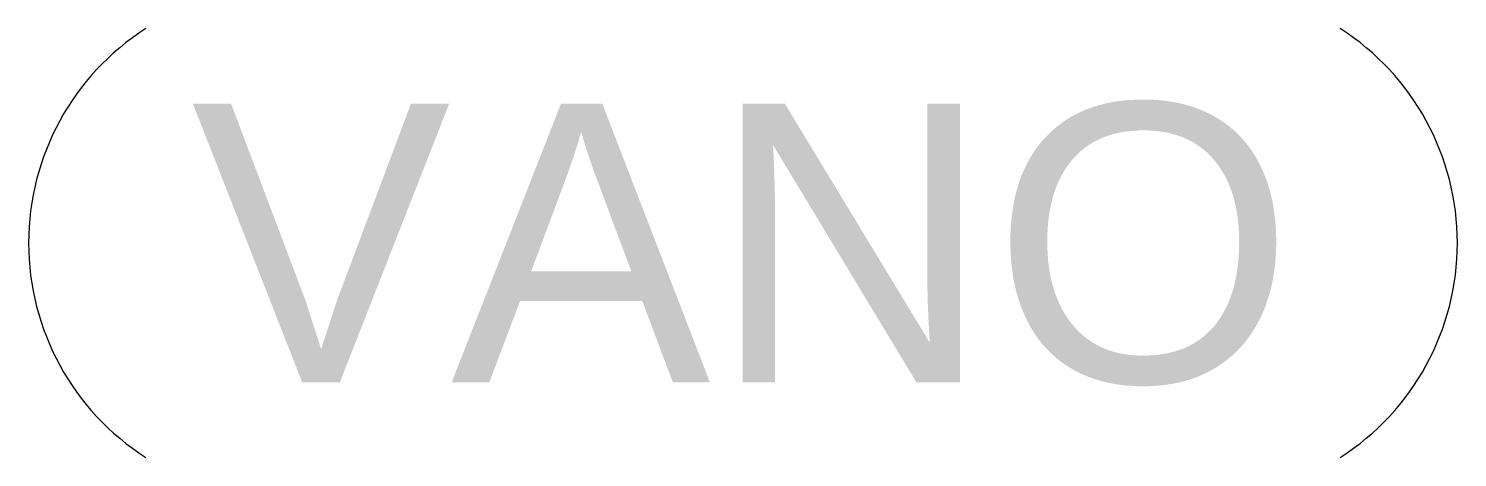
# Model space of a CAD drawing. Header units: metres. Extents: x -3.84 to 3.84, y 0 to 2.31.
import ezdxf
from ezdxf.enums import TextEntityAlignment as Align

# ---------------------------------------------------------------- set-up
doc = ezdxf.new("R2010")
doc.units = ezdxf.units.M
doc.styles.add('arial', font='ARIAL.TTF')

msp = doc.modelspace()

# ---------------------------------------------------------------- linework, layer by layer
for centre, start, end in [((-2.4712, 1.1543), 122.74185, 237.25815), ((2.4712, 1.1543), 302.74185, 57.25815)]:
    msp.add_arc(centre, 1.3724, start, end)

# ---------------------------------------------------------------- texts
at = {"style": 'arial'}
msp.add_attdef('VANO', text='', height=1.5, dxfattribs=at).set_placement((0, 1.1543), align=Align.MIDDLE_CENTER)

doc.saveas('drawing.dxf')
